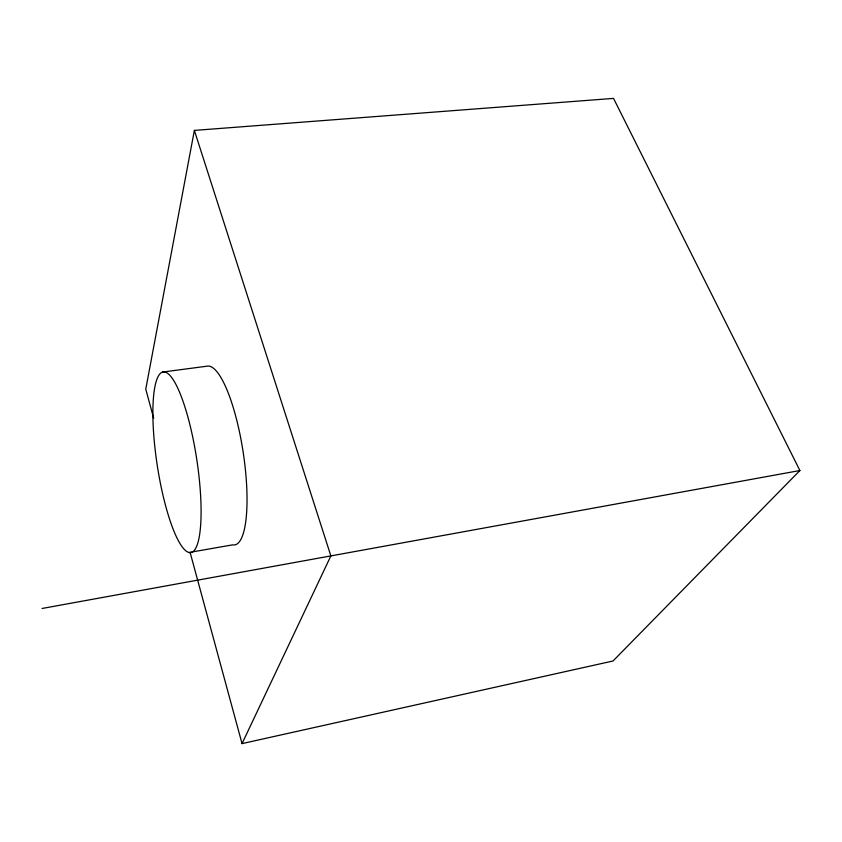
<?xml version="1.0" encoding="UTF-8"?>
<svg xmlns="http://www.w3.org/2000/svg" width="842" height="842" viewBox="0 0 842 842"><rect width="100%" height="100%" fill="white"/><g stroke="black" fill="none" stroke-linecap="round" stroke-linejoin="round"><path stroke-width="1.26" d="M190.124 552.457L242.043 743.612L613.018 660.991L799.9 470.531L613.534 98.388L194.365 130.405L145.761 389.151L153.676 418.263M242.043 743.612L330.864 555.909L194.365 130.405M42.1 608.471L799.9 470.531M188.997 552.499A91.389 19.987 81.3 0 0 189.155 421.768A91.389 19.987 81.3 0 0 152.876 412.559A91.389 19.987 81.3 0 0 188.997 552.499L232.624 544.858A90.452 22.429 81.3 0 0 243.58 454.996A90.452 22.429 81.3 0 0 206.648 366.238L162.59 372.059"/></g></svg>
